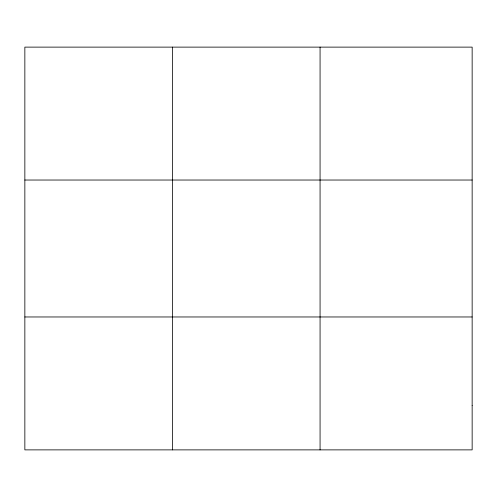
<?xml version="1.0" encoding="UTF-8"?>
<svg xmlns="http://www.w3.org/2000/svg" width="497" height="497" viewBox="0 0 497 497"><rect width="100%" height="100%" fill="white"/><g stroke="black" fill="none" stroke-linecap="round" stroke-linejoin="round"><path stroke-width="0.75" d="M172.459 449.878L172.459 47.122M320.068 449.878L320.068 47.122M24.85 180.032L472.15 180.032M24.85 316.968L472.15 316.968M472.15 405.577L472.15 449.878L24.85 449.878L24.85 47.122L472.15 47.122L472.15 405.577"/></g></svg>
